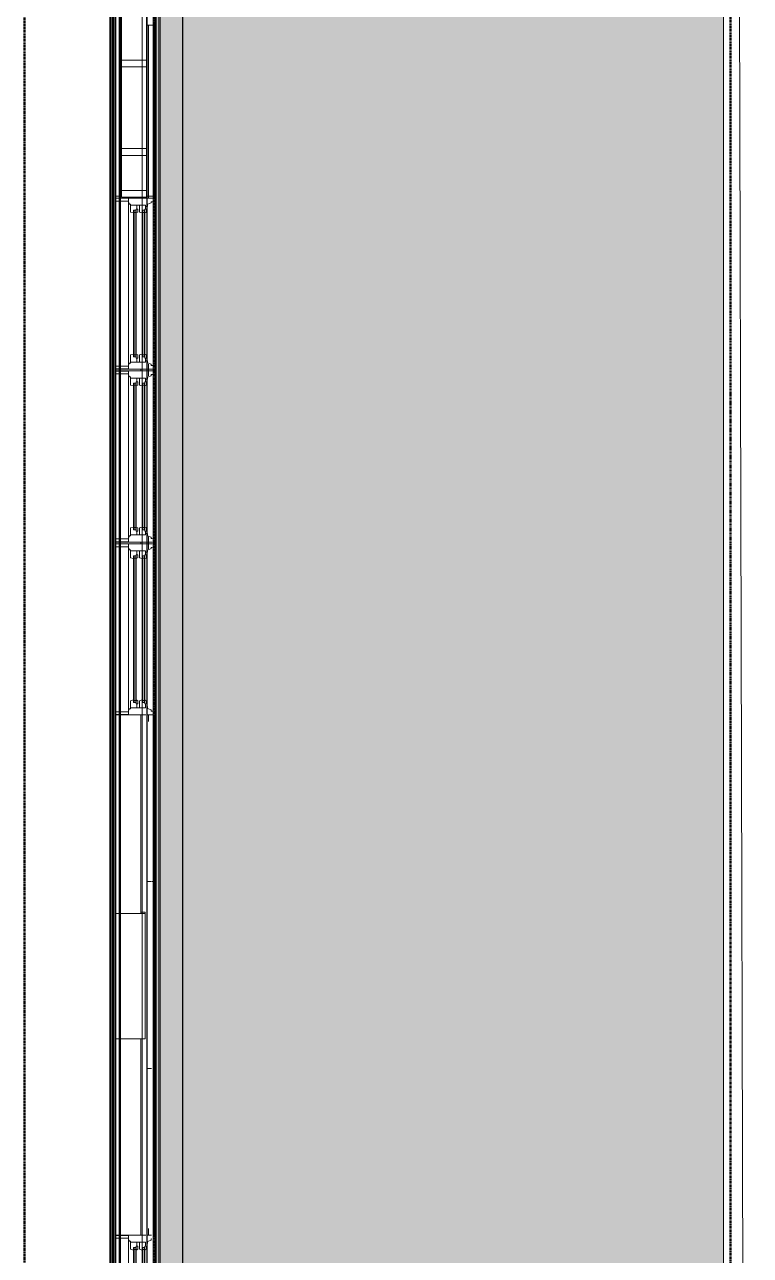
# Model space of a CAD drawing. Header units: inches. Extents: x -4218 to -1830, y 9757 to 12359.
# Drawn here: x -2096.4 to -1935.3, y 10507.1 to 10780.5 of the extents above; entities that cross this region are included whole.
import ezdxf

# ---------------------------------------------------------------- set-up
doc = ezdxf.new("R2010")
doc.units = ezdxf.units.IN
doc.header["$MEASUREMENT"] = 0
doc.linetypes.add('Dash 1_16_', pattern=[0.125, 0.0625, -0.0625])
doc.linetypes.add('Double Dash 3_8_', pattern=[1, 0.375, -0.125, 0.125, -0.125, 0.125, -0.125])
for name, color, linetype, lineweight in [('0-1', 7, 'Continuous', 5), ('A-CLNG-1', 13, 'Continuous', 9), ('A-FLOR-1', 192, 'Continuous', 9), ('A-FLOR-PATT-1', 9, 'Continuous', 9), ('A-GENM', 5, 'Continuous', 9), ('A-GLAZ-1', 151, 'Continuous', 9), ('A-GLAZ-2', 151, 'Continuous', 20), ('A-GLAZ-CWMG', 51, 'Continuous', 9), ('A-ROOF-4', 10, 'Dash 1_16_', 9), ('A-WALL-1', 113, 'Continuous', 9), ('C-PROP-LINE', 91, 'Double Dash 3_8_', 50), ('C-PROP-LINE-1', 91, 'Dash 1_16_', 50), ('C-TOPO', 7, 'Continuous', 9), ('S-FNDN-1', 32, 'Continuous', 9)]:
    doc.layers.add(name, color=color, linetype=linetype, lineweight=lineweight)

# ---------------------------------------------------------------- blocks, each defined once
blk = doc.blocks.new('CTR  - Topography_rvt-1-BACKGROUND - ROOF PLAN')
at = {"layer": 'C-TOPO'}
blk.add_line((-1941.32, 12087.19), (-1935.34, 9891.19), dxfattribs=at)
blk = doc.blocks.new('Basic Wall _ EXT - FIBER CEMENT - LARGE - 1hr - ___-2505167-BACKGROUND - ROOF PLAN')
at = {"layer": 'A-WALL-1'}
for p, q in [((-2067.26, 10851.39), (-2067.26, 9980.19)), ((-2067.26, 9980.19), (-2067.26, 10851.39)), ((-2067.22, 9980.19), (-2067.22, 10851.39)), ((-2067.22, 9980.19), (-2067.22, 10851.39)), ((-2069.3, 10849.64), (-2069.3, 10742.38)), ((-2069.3, 10742), (-2069.3, 10849.64)), ((-2069.27, 10742), (-2069.27, 10849.64)), ((-2069.27, 10742.38), (-2069.27, 10849.64)), ((-2069.3, 10742.38), (-2069.3, 10742)), ((-2069.27, 10742), (-2069.27, 10742.38)), ((-2069.3, 10703.98), (-2069.3, 10703.6)), ((-2069.3, 10703.6), (-2069.3, 10703.98)), ((-2069.27, 10703.6), (-2069.27, 10703.98)), ((-2069.27, 10703.6), (-2069.27, 10703.98)), ((-2069.3, 10665.58), (-2069.3, 10665.2)), ((-2069.3, 10665.2), (-2069.3, 10665.58)), ((-2069.27, 10665.2), (-2069.27, 10665.58)), ((-2069.27, 10665.2), (-2069.27, 10665.58)), ((-2069.3, 10627.18), (-2069.3, 10590.15)), ((-2069.3, 10590.15), (-2069.3, 10627.18)), ((-2069.27, 10590.15), (-2069.27, 10627.18)), ((-2069.27, 10590.15), (-2069.27, 10627.18)), ((-2069.3, 10590.15), (-2069.3, 10548.63)), ((-2069.3, 10548.63), (-2069.3, 10590.15)), ((-2069.27, 10548.63), (-2069.27, 10590.15)), ((-2069.27, 10548.63), (-2069.27, 10590.15)), ((-2069.3, 10548.63), (-2069.3, 10511.6)), ((-2069.3, 10511.6), (-2069.3, 10548.63)), ((-2069.27, 10511.6), (-2069.27, 10548.63)), ((-2069.27, 10511.6), (-2069.27, 10548.63))]:
    blk.add_line(p, q, dxfattribs=at)
blk = doc.blocks.new('Basic Wall _ EXT - FIBER CEMENT - LARGE - 1hr - ___-2162460-BACKGROUND - ROOF PLAN')
at = {"layer": 'A-WALL-1'}
for p, q in [((-2066.68, 9980.19), (-2066.68, 10851.39)), ((-2066.67, 9980.19), (-2066.67, 10851.39)), ((-2066.67, 9980.19), (-2066.67, 10851.39)), ((-2066.66, 9980.19), (-2066.66, 10851.39)), ((-2066.64, 9980.19), (-2066.64, 10851.39)), ((-2066.64, 9980.19), (-2066.64, 10851.39)), ((-2066.34, 10851.39), (-2066.34, 9980.19)), ((-2069.3, 10849.64), (-2069.3, 9989.06)), ((-2069.3, 9981.94), (-2069.3, 10849.64)), ((-2069.27, 9981.94), (-2069.27, 10849.64)), ((-2069.27, 9989.06), (-2069.27, 10849.64))]:
    blk.add_line(p, q, dxfattribs=at)
blk = doc.blocks.new('Basic Wall _ EXT - FIBER CEMENT - SMALL - 1hr - ___-2145934-BACKGROUND - ROOF PLAN')
at = {"layer": 'A-WALL-1'}
for p, q in [((-2061.36, 9973.63), (-2061.36, 10857.95)), ((-2061.36, 9973.63), (-2061.36, 10857.95)), ((-2061.44, 10857.87), (-2061.44, 9973.7)), ((-2061.44, 9973.7), (-2061.44, 10857.87)), ((-2067.92, 9989.06), (-2067.92, 10851.39)), ((-2067.92, 9989.06), (-2067.92, 10851.39)), ((-2067.92, 9989.06), (-2067.92, 10851.39)), ((-2067.46, 9979.73), (-2067.46, 10851.85)), ((-2067.39, 9979.66), (-2067.39, 10851.92)), ((-2070.35, 9982.61), (-2070.35, 10848.97)), ((-2070.35, 9982.62), (-2070.35, 10848.96)), ((-2077.53, 9989.8), (-2077.53, 10841.78)), ((-2077.42, 9989.69), (-2077.42, 10841.89)), ((-2077.3, 9989.56), (-2077.3, 10842.02)), ((-2077.23, 9989.49), (-2077.23, 10842.08)), ((-2076.94, 10842.37), (-2076.94, 9989.21)), ((-2076.86, 9989.13), (-2076.86, 10842.45)), ((-2076.83, 9989.09), (-2076.83, 10842.48)), ((-2076.8, 9989.06), (-2076.8, 10842.52)), ((-2076.8, 9989.07), (-2076.8, 10842.51)), ((-2076.79, 9989.06), (-2076.79, 10842.52)), ((-2076.79, 10842.13), (-2076.79, 9989.07)), ((-2076.73, 9989), (-2076.73, 10842.58)), ((-2076.72, 9988.99), (-2076.72, 10842.59)), ((-2076.67, 9988.94), (-2076.67, 10842.64)), ((-2076.32, 10842.99), (-2076.32, 9988.59)), ((-2076.32, 9988.59), (-2076.32, 10842.99)), ((-2075.45, 10843.86), (-2075.45, 9987.72)), ((-2075.45, 9987.72), (-2075.45, 10843.86)), ((-2075.25, 9987.51), (-2075.25, 10844.06)), ((-2075.25, 9987.51), (-2075.25, 10844.06)), ((-2075.17, 9987.44), (-2075.17, 10844.14)), ((-2075.17, 9987.44), (-2075.17, 10844.14))]:
    blk.add_line(p, q, dxfattribs=at)
blk = doc.blocks.new('Window-Double_Hung-Andersen-400_Series-Tilt_Wash - DOUBLE HUNG - COTTAGE - 3RD FLOOR-2889195-BACKGROUND - ROOF PLAN')
at = {"layer": 'A-GLAZ-1'}
for p, q in [((-19.01, 3.28), (-19.01, 4)), ((-19.01, 3.07), (-19.01, 3.28)), ((-19.01, 3), (-19.01, 3.07)), ((-19.01, 2.62), (-19.01, 3)), ((-18.95, 3.28), (-18.95, 4)), ((-18.95, 3.07), (-18.95, 3.28)), ((-18.95, 3), (-18.95, 3.07)), ((-18.95, 2.39), (-18.95, 3)), ((-18.32, 3.28), (-18.32, 4)), ((-18.32, 3.07), (-18.32, 3.28)), ((-18.32, 3), (-18.32, 3.07)), ((-18.32, 2.39), (-18.32, 3)), ((18.32, 3.28), (18.32, 4)), ((18.32, 3.08), (18.32, 3.28)), ((18.32, 3), (18.32, 3.07)), ((18.32, 2.77), (18.32, 3)), ((18.32, 1.25), (18.32, 2.76)), ((18.95, 4), (18.95, 3.28)), ((18.95, 3.28), (18.95, 3.08)), ((18.95, 3.07), (18.95, 3)), ((18.95, 3), (18.95, 2.78)), ((18.95, 2.76), (18.95, 1.25)), ((19.01, 4), (19.01, 3.28)), ((19.01, 3.28), (19.01, 3.08)), ((19.01, 3.07), (19.01, 3)), ((19.01, 3), (19.01, 2.78)), ((19.01, 2.76), (19.01, 2.62)), ((-18.95, 2.62), (-19.01, 2.62)), ((-18.95, 1.25), (-18.95, 2.37)), ((18.95, 1.25), (-18.95, 1.25)), ((-18.32, 1.25), (-18.32, 2.37)), ((-15.7, 0.12), (15.7, 0.12)), ((19.01, 2.62), (18.95, 2.62)), ((-16.29, 0), (-15.7, 0)), ((-16.29, -0.38), (-15.7, -0.38)), ((-16.29, -1.94), (-15.7, -1.94)), ((-16.29, -2.31), (-15.7, -2.31)), ((-15.82, -0.38), (-15.82, 0)), ((-15.82, -2.31), (-15.82, -1.94)), ((-15.7, 0), (15.7, 0)), ((-15.7, -0.38), (15.7, -0.38)), ((-15.7, -0.5), (15.7, -0.5)), ((-15.7, -1.81), (15.7, -1.81)), ((-15.7, -1.94), (15.7, -1.94)), ((-15.7, -2.31), (15.7, -2.31)), ((-15.7, -2.44), (15.7, -2.44)), ((16.29, 0), (15.7, 0)), ((16.29, -0.38), (15.7, -0.38)), ((16.29, -1.94), (15.7, -1.94)), ((16.29, -2.31), (15.7, -2.31)), ((15.82, -0.38), (15.82, 0)), ((15.82, -2.31), (15.82, -1.94))]:
    blk.add_line(p, q, dxfattribs=at)
at = {"layer": 'A-GLAZ-2'}
for p, q in [((-19.01, 1.25), (19.01, 1.25)), ((-19.01, -1.81), (-19.01, 1.25)), ((-17.67, 0.97), (-18, 1.25)), ((-17.67, 0.97), (-17.67, 0.75)), ((-17.67, 0.75), (-15.86, 0.75)), ((-17.42, -1.83), (-17.42, 0.75)), ((-16.29, -0.5), (-16.29, 0.12)), ((-15.7, 0.12), (-16.29, 0.12)), ((-15.86, 0.75), (-15.7, 0.12)), ((15.86, 0.75), (15.7, 0.12)), ((15.7, 0.12), (16.29, 0.12)), ((17.67, 0.75), (15.86, 0.75)), ((16.29, -0.5), (16.29, 0.12)), ((17.42, -1.83), (17.42, 0.75)), ((17.67, 0.97), (18, 1.25)), ((17.67, 0.97), (17.67, 0.75)), ((19.01, 1.25), (19.01, -1.83)), ((-19.01, -2.65), (-19.01, -1.83)), ((-17.42, -0.62), (-16.57, -0.62)), ((-17.42, -1.19), (-15.86, -1.19)), ((-17.42, -2.56), (-17.42, -1.83)), ((-17.42, -2.56), (-16.57, -2.56)), ((-17.14, -2.65), (-17.14, -2.56)), ((-16.57, -0.5), (-16.57, -0.84)), ((-15.7, -0.5), (-16.57, -0.5)), ((-15.86, -0.84), (-16.57, -0.84)), ((-16.57, -2.44), (-16.57, -2.65)), ((-15.7, -2.44), (-16.57, -2.44)), ((-15.7, -1.81), (-16.29, -1.81)), ((-16.29, -2.44), (-16.29, -1.83)), ((-15.86, -0.84), (-15.7, -0.5)), ((-15.86, -1.19), (-15.7, -1.81)), ((-15.8, -2.65), (-15.7, -2.44)), ((15.84, -0.81), (15.7, -0.5)), ((15.7, -0.5), (16.57, -0.5)), ((15.86, -1.19), (15.7, -1.81)), ((15.7, -1.81), (16.29, -1.81)), ((15.82, -2.7), (15.7, -2.44)), ((15.7, -2.44), (16.57, -2.44)), ((15.86, -0.84), (16.57, -0.84)), ((17.42, -1.19), (15.86, -1.19)), ((16.29, -2.44), (16.29, -1.83)), ((16.57, -0.5), (16.57, -0.84)), ((17.42, -0.62), (16.57, -0.62)), ((16.57, -2.44), (16.57, -2.7)), ((17.42, -2.56), (16.57, -2.56)), ((17.14, -2.7), (17.14, -2.56)), ((17.42, -2.56), (17.42, -1.83)), ((19.01, -1.83), (19.01, -2.7)), ((-19.01, -3.25), (-20.51, -3.25)), ((-19.01, -3.92), (-19.01, -2.91)), ((-19.01, -4.02), (-19.01, -3.97)), ((-19.01, -4.08), (-19.01, -4.03)), ((-19.01, -4.14), (-19.01, -4.1)), ((-19.01, -4.62), (-19.01, -4.44)), ((19.01, -4.62), (-19.01, -4.62)), ((-18.2, -3.81), (-17.92, -3.81)), ((-18.2, -3.92), (-18.2, -3.81)), ((-18.2, -4.02), (-18.2, -3.97)), ((-18.2, -4.08), (-18.2, -4.03)), ((-18.2, -4.14), (-18.2, -4.1)), ((-18.2, -4.62), (-18.2, -4.44)), ((-17.92, -3.81), (-17.61, -3)), ((-17.61, -3), (-17.14, -3)), ((-17.14, -3), (-17.14, -2.91)), ((-15.86, -2.78), (-16.57, -2.78)), ((15.86, -2.78), (16.57, -2.78)), ((17.14, -3), (17.14, -2.91)), ((17.61, -3), (17.14, -3)), ((17.92, -3.81), (17.61, -3)), ((18.2, -3.81), (17.92, -3.81)), ((18.2, -3.92), (18.2, -3.81)), ((18.2, -4.02), (18.2, -3.97)), ((18.2, -4.14), (18.2, -4.1)), ((18.2, -4.2), (18.2, -4.16)), ((18.2, -4.45), (18.2, -4.37)), ((18.2, -4.62), (18.2, -4.47)), ((19.01, -2.91), (19.01, -3.92)), ((19.01, -3.25), (20.51, -3.25)), ((19.01, -3.97), (19.01, -4.02)), ((19.01, -4.1), (19.01, -4.14)), ((19.01, -4.16), (19.01, -4.2)), ((19.01, -4.37), (19.01, -4.45)), ((19.01, -4.47), (19.01, -4.62))]:
    blk.add_line(p, q, dxfattribs=at)
blk = doc.blocks.new('Rectangular Mullion - Stud - Vertical-V115-BACKGROUND - ROOF PLAN')
at = {"layer": 'A-GLAZ-CWMG'}
for p, q in [((0, 2.75), (-1.5, 2.75)), ((-1.5, 2.7), (-1.5, 1.83)), ((-1.5, 1.83), (-1.5, -2.75)), ((0, 1.83), (0, 2.7)), ((0, -2.75), (0, 1.83)), ((-1.5, -2.75), (0, -2.75))]:
    blk.add_line(p, q, dxfattribs=at)
blk = doc.blocks.new('Rectangular Mullion - Stud - Base_Head-1740475-BACKGROUND - ROOF PLAN')
at = {"layer": 'A-GLAZ-CWMG'}
for p, q in [((-2075.11, 12054.04), (-2075.11, 12072.22)), ((-2069.61, 12072.22), (-2069.61, 12054.04))]:
    blk.add_line(p, q, dxfattribs=at)
blk = doc.blocks.new('Rectangular Mullion - Stud - Vertical-V116-BACKGROUND - ROOF PLAN')
at = {"layer": 'A-GLAZ-CWMG'}
for p, q in [((0, 2.75), (1.5, 2.75)), ((0, 1.83), (0, 2.7)), ((0, -2.75), (0, 1.83)), ((1.5, 2.7), (1.5, 1.83)), ((1.5, 1.83), (1.5, -2.75)), ((1.5, -2.75), (0, -2.75))]:
    blk.add_line(p, q, dxfattribs=at)
blk = doc.blocks.new('Rectangular Mullion - Stud - Vertical-V117-BACKGROUND - ROOF PLAN')
at = {"layer": 'A-GLAZ-CWMG'}
for p, q in [((0, 2.75), (1.5, 2.75)), ((0, 1.83), (0, 2.71)), ((0, -2.75), (0, 1.83)), ((1.5, 2.71), (1.5, 1.83)), ((1.5, 1.83), (1.5, -2.75)), ((1.5, -2.75), (0, -2.75))]:
    blk.add_line(p, q, dxfattribs=at)
blk = doc.blocks.new('Rectangular Mullion - Stud - Base_Head-1997771-BACKGROUND - ROOF PLAN')
at = {"layer": 'A-GLAZ-CWMG'}
for p, q in [((-2074.92, 10743.69), (-2074.92, 10751.47)), ((-2069.42, 10751.47), (-2069.42, 10743.69))]:
    blk.add_line(p, q, dxfattribs=at)
blk = doc.blocks.new('Window-Double_Hung-Andersen-400_Series-Tilt_Wash - DOUBLE HUNG - COTTAGE - 3RD FLOOR-V132-BACKGROUND - ROOF PLAN')
at = {"layer": 'A-GLAZ-1'}
for p, q in [((-19.01, 3.28), (-19.01, 4)), ((-19.01, 3.18), (-19.01, 3.28)), ((-19.01, 3.07), (-19.01, 3.17)), ((-19.01, 3), (-19.01, 3.07)), ((-19.01, 2.62), (-19.01, 3)), ((-18.95, 3.28), (-18.95, 4)), ((-18.95, 3.18), (-18.95, 3.28)), ((-18.95, 3.07), (-18.95, 3.17)), ((-18.95, 3), (-18.95, 3.07)), ((-18.95, 1.25), (-18.95, 3)), ((-18.32, 3.28), (-18.32, 4)), ((-18.32, 3.19), (-18.32, 3.28)), ((-18.32, 3.07), (-18.32, 3.18)), ((-18.32, 3), (-18.32, 3.07)), ((-18.32, 1.25), (-18.32, 3)), ((18.32, 3.57), (18.32, 4)), ((18.32, 3.28), (18.32, 3.53)), ((18.32, 3.07), (18.32, 3.28)), ((18.32, 3), (18.32, 3.07)), ((18.32, 1.25), (18.32, 3)), ((18.95, 4), (18.95, 3.58)), ((18.95, 3.53), (18.95, 3.28)), ((18.95, 3.28), (18.95, 3.07)), ((18.95, 3.07), (18.95, 3)), ((18.95, 3), (18.95, 1.25)), ((19.01, 4), (19.01, 3.58)), ((19.01, 3.54), (19.01, 3.28)), ((19.01, 3.28), (19.01, 3.07)), ((19.01, 3.07), (19.01, 3)), ((19.01, 3), (19.01, 2.62)), ((-18.95, 2.62), (-19.01, 2.62)), ((18.95, 1.25), (-18.95, 1.25)), ((-15.7, 0.12), (15.7, 0.12)), ((19.01, 2.62), (18.95, 2.62)), ((-16.29, 0), (-15.7, 0)), ((-16.29, -0.38), (-15.7, -0.38)), ((-16.29, -1.94), (-15.7, -1.94)), ((-16.29, -2.31), (-15.7, -2.31)), ((-15.82, -0.38), (-15.82, 0)), ((-15.82, -2.31), (-15.82, -1.94)), ((-15.7, 0), (15.7, 0)), ((-15.7, -0.38), (15.7, -0.38)), ((-15.7, -0.5), (15.7, -0.5)), ((-15.7, -1.81), (15.7, -1.81)), ((-15.7, -1.94), (15.7, -1.94)), ((-15.7, -2.31), (15.7, -2.31)), ((-15.7, -2.44), (15.7, -2.44)), ((16.29, 0), (15.7, 0)), ((16.29, -0.38), (15.7, -0.38)), ((16.29, -1.94), (15.7, -1.94)), ((16.29, -2.31), (15.7, -2.31)), ((15.82, -0.38), (15.82, 0)), ((15.82, -2.31), (15.82, -1.94))]:
    blk.add_line(p, q, dxfattribs=at)
at = {"layer": 'A-GLAZ-2'}
for p, q in [((-19.01, 1.25), (19.01, 1.25)), ((-19.01, -1.83), (-19.01, 1.25)), ((-17.71, 1.01), (-18, 1.25)), ((-17.67, 0.97), (-17.67, 0.75)), ((-17.67, 0.75), (-15.86, 0.75)), ((-17.42, -1.83), (-17.42, 0.75)), ((-16.29, -0.5), (-16.29, 0.12)), ((-15.7, 0.12), (-16.29, 0.12)), ((-15.86, 0.75), (-15.7, 0.12)), ((15.86, 0.75), (15.7, 0.12)), ((15.7, 0.12), (16.29, 0.12)), ((17.67, 0.75), (15.86, 0.75)), ((16.29, -0.5), (16.29, 0.12)), ((17.42, -1.83), (17.42, 0.75)), ((17.67, 0.97), (18, 1.25)), ((17.67, 0.97), (17.67, 0.75)), ((19.01, 1.25), (19.01, -1.83)), ((-19.01, -2.7), (-19.01, -1.83)), ((-19.01, -2.76), (-19.01, -2.71)), ((-17.42, -0.62), (-16.57, -0.62)), ((-17.42, -1.19), (-15.86, -1.19)), ((-17.42, -2.56), (-17.42, -1.83)), ((-17.42, -2.56), (-16.57, -2.56)), ((-17.14, -2.7), (-17.14, -2.56)), ((-17.14, -2.76), (-17.14, -2.71)), ((-16.57, -0.5), (-16.57, -0.84)), ((-15.7, -0.5), (-16.57, -0.5)), ((-15.86, -0.84), (-16.57, -0.84)), ((-16.57, -2.44), (-16.57, -2.7)), ((-15.7, -2.44), (-16.57, -2.44)), ((-16.57, -2.71), (-16.57, -2.76)), ((-15.7, -1.81), (-16.29, -1.81)), ((-16.29, -2.44), (-16.29, -1.83)), ((-15.86, -0.84), (-15.7, -0.5)), ((-15.86, -1.19), (-15.7, -1.81)), ((-15.84, -2.76), (-15.82, -2.71)), ((-15.82, -2.7), (-15.7, -2.44)), ((15.86, -0.84), (15.7, -0.5)), ((15.7, -0.5), (16.57, -0.5)), ((15.86, -1.19), (15.7, -1.81)), ((15.7, -1.81), (16.29, -1.81)), ((15.82, -2.7), (15.7, -2.44)), ((15.7, -2.44), (16.57, -2.44)), ((15.85, -2.76), (15.82, -2.71)), ((15.86, -0.84), (16.57, -0.84)), ((17.42, -1.19), (15.86, -1.19)), ((16.29, -2.44), (16.29, -1.83)), ((16.57, -0.5), (16.57, -0.84)), ((17.42, -0.62), (16.57, -0.62)), ((16.57, -2.44), (16.57, -2.7)), ((17.42, -2.56), (16.57, -2.56)), ((16.57, -2.71), (16.57, -2.76)), ((17.14, -2.7), (17.14, -2.56)), ((17.14, -2.76), (17.14, -2.71)), ((17.42, -2.56), (17.42, -1.83)), ((19.01, -1.83), (19.01, -2.7)), ((19.01, -2.71), (19.01, -2.76)), ((-19.01, -3.25), (-20.51, -3.25)), ((-19.01, -3.88), (-19.01, -2.91)), ((-19.01, -4.02), (-19.01, -3.97)), ((-19.01, -4.08), (-19.01, -4.03)), ((-19.01, -4.15), (-19.01, -4.1)), ((-19.01, -4.21), (-19.01, -4.16)), ((-19.01, -4.48), (-19.01, -4.37)), ((-19.01, -4.62), (-19.01, -4.5)), ((19.01, -4.62), (-19.01, -4.62)), ((-18.2, -3.81), (-17.92, -3.81)), ((-18.2, -3.88), (-18.2, -3.81)), ((-18.2, -4.02), (-18.2, -3.97)), ((-18.2, -4.08), (-18.2, -4.03)), ((-18.2, -4.15), (-18.2, -4.1)), ((-18.2, -4.21), (-18.2, -4.16)), ((-18.2, -4.48), (-18.2, -4.37)), ((-18.2, -4.62), (-18.2, -4.5)), ((-17.92, -3.81), (-17.61, -3)), ((-17.61, -3), (-17.14, -3)), ((-17.14, -3), (-17.14, -2.91)), ((-15.86, -2.78), (-16.57, -2.78)), ((15.86, -2.78), (16.57, -2.78)), ((17.14, -3), (17.14, -2.91)), ((17.61, -3), (17.14, -3)), ((17.92, -3.81), (17.62, -3.04)), ((18.2, -3.81), (17.92, -3.81)), ((18.2, -3.97), (18.2, -3.81)), ((18.2, -4.02), (18.2, -3.97)), ((18.2, -4.09), (18.2, -4.03)), ((18.2, -4.15), (18.2, -4.1)), ((18.2, -4.21), (18.2, -4.16)), ((18.2, -4.52), (18.2, -4.37)), ((18.2, -4.62), (18.2, -4.53)), ((19.01, -2.91), (19.01, -3.97)), ((19.01, -3.25), (20.51, -3.25)), ((19.01, -3.97), (19.01, -4.02)), ((19.01, -4.03), (19.01, -4.09)), ((19.01, -4.1), (19.01, -4.15)), ((19.01, -4.16), (19.01, -4.21)), ((19.01, -4.37), (19.01, -4.52)), ((19.01, -4.53), (19.01, -4.62))]:
    blk.add_line(p, q, dxfattribs=at)
blk = doc.blocks.new('Window-Double_Hung-Andersen-400_Series-Tilt_Wash - DOUBLE HUNG - COTTAGE - 3RD FLOOR-V142-BACKGROUND - ROOF PLAN')
at = {"layer": 'A-GLAZ-1'}
for p, q in [((-16.29, 2.31), (-15.7, 2.31)), ((-16.29, 1.94), (-15.7, 1.94)), ((-16.29, 0.37), (-15.7, 0.37)), ((-15.82, 2.31), (-15.82, 1.94)), ((-15.82, 0.37), (-15.82, 0)), ((-15.7, 2.44), (15.7, 2.44)), ((-15.7, 2.31), (15.7, 2.31)), ((-15.7, 1.94), (15.7, 1.94)), ((-15.7, 1.81), (15.7, 1.81)), ((-15.7, 0.5), (15.7, 0.5)), ((-15.7, 0.37), (15.7, 0.37)), ((16.29, 2.31), (15.7, 2.31)), ((16.29, 1.94), (15.7, 1.94)), ((16.29, 0.37), (15.7, 0.37)), ((15.82, 2.31), (15.82, 1.94)), ((15.82, 0.37), (15.82, 0)), ((-19.01, -3), (-19.01, -2.63)), ((-19.01, -2.63), (-18.95, -2.63)), ((18.95, -1.25), (-18.95, -1.25)), ((-18.95, -1.25), (-18.95, -3)), ((-18.32, -1.25), (-18.32, -3)), ((-16.29, 0), (-15.7, 0)), ((-15.7, 0), (15.7, 0)), ((-15.7, -0.13), (15.7, -0.13)), ((16.29, 0), (15.7, 0)), ((18.32, -1.25), (18.32, -3)), ((18.95, -3), (18.95, -1.25)), ((18.95, -2.63), (19.01, -2.63)), ((19.01, -2.63), (19.01, -3)), ((-19.01, -3.07), (-19.01, -3)), ((-19.01, -3.28), (-19.01, -3.07)), ((-19.01, -4), (-19.01, -3.28)), ((-18.95, -3), (-18.95, -3.07)), ((-18.95, -3.07), (-18.95, -3.28)), ((-18.95, -3.28), (-18.95, -4)), ((-18.32, -3), (-18.32, -3.07)), ((-18.32, -3.07), (-18.32, -3.28)), ((-18.32, -3.28), (-18.32, -4)), ((18.32, -3), (18.32, -3.07)), ((18.32, -3.07), (18.32, -3.28)), ((18.32, -3.28), (18.32, -4)), ((18.95, -3.07), (18.95, -3)), ((18.95, -3.28), (18.95, -3.07)), ((18.95, -4), (18.95, -3.28)), ((19.01, -3), (19.01, -3.07)), ((19.01, -3.07), (19.01, -3.28)), ((19.01, -3.28), (19.01, -4))]:
    blk.add_line(p, q, dxfattribs=at)
at = {"layer": 'A-GLAZ-2'}
for p, q in [((-19.01, 3.25), (-20.51, 3.25)), ((19.01, 4.62), (-19.01, 4.62)), ((-19.01, 4.62), (-19.01, 4.39)), ((-19.01, 3.92), (-19.01, 2.94)), ((-18.2, 4.62), (-18.2, 4.39)), ((-18.2, 3.92), (-18.2, 3.81)), ((-18.2, 3.81), (-17.92, 3.81)), ((-17.92, 3.81), (-17.61, 3)), ((-17.61, 3), (-17.14, 3)), ((-17.14, 3), (-17.14, 2.94)), ((-15.86, 2.78), (-16.57, 2.78)), ((15.86, 2.78), (16.57, 2.78)), ((17.61, 3), (17.14, 3)), ((17.14, 2.98), (17.14, 2.91)), ((17.92, 3.81), (17.61, 3)), ((18.2, 3.81), (17.92, 3.81)), ((18.2, 4.62), (18.2, 4.41)), ((18.2, 3.92), (18.2, 3.81)), ((19.01, 4.41), (19.01, 4.62)), ((19.01, 2.91), (19.01, 3.92)), ((19.01, 3.25), (20.51, 3.25)), ((-19.01, 2.65), (-19.01, 1.83)), ((-19.01, 1.83), (-19.01, -1.15)), ((-17.42, 2.56), (-16.57, 2.56)), ((-17.42, 2.56), (-17.42, 1.83)), ((-17.42, 1.83), (-17.42, -0.75)), ((-17.42, 1.19), (-15.86, 1.19)), ((-17.42, 0.62), (-16.57, 0.62)), ((-17.14, 2.65), (-17.14, 2.56)), ((-16.57, 2.44), (-16.57, 2.65)), ((-15.7, 2.44), (-16.57, 2.44)), ((-15.86, 0.84), (-16.57, 0.84)), ((-16.57, 0.5), (-16.57, 0.84)), ((-15.7, 0.5), (-16.57, 0.5)), ((-16.29, 2.44), (-16.29, 1.83)), ((-15.7, 1.81), (-16.29, 1.81)), ((-16.29, 0.5), (-16.29, -0.13)), ((-15.86, 1.19), (-15.7, 1.81)), ((-15.86, 0.84), (-15.7, 0.5)), ((-15.8, 2.65), (-15.7, 2.44)), ((15.8, 2.65), (15.7, 2.44)), ((15.7, 2.44), (16.57, 2.44)), ((15.7, 1.81), (16.29, 1.81)), ((15.86, 1.19), (15.7, 1.81)), ((15.86, 0.84), (15.7, 0.5)), ((15.7, 0.5), (16.57, 0.5)), ((17.42, 1.19), (15.86, 1.19)), ((15.86, 0.84), (16.57, 0.84)), ((16.29, 2.44), (16.29, 1.83)), ((16.29, 0.5), (16.29, -0.13)), ((16.57, 2.44), (16.57, 2.65)), ((17.42, 2.56), (16.57, 2.56)), ((16.57, 0.5), (16.57, 0.84)), ((17.42, 0.62), (16.57, 0.62)), ((17.14, 2.65), (17.14, 2.56)), ((17.42, 2.56), (17.42, 1.83)), ((17.42, 1.83), (17.42, -0.75)), ((19.01, 1.87), (19.01, 2.65)), ((19.01, -0.75), (19.01, 1.83)), ((-19.01, -1.18), (-19.01, -1.25)), ((-19.01, -1.25), (19.01, -1.25)), ((-17.91, -1.17), (-18, -1.25)), ((-17.67, -0.97), (-17.87, -1.14)), ((-17.67, -0.97), (-17.67, -0.75)), ((-17.67, -0.75), (-15.86, -0.75)), ((-15.7, -0.13), (-16.29, -0.13)), ((-15.86, -0.75), (-15.7, -0.13)), ((15.7, -0.13), (16.29, -0.13)), ((15.86, -0.75), (15.7, -0.13)), ((17.67, -0.75), (15.86, -0.75)), ((17.67, -0.97), (17.67, -0.8)), ((17.67, -0.97), (18, -1.25)), ((19.01, -1.25), (19.01, -0.79))]:
    blk.add_line(p, q, dxfattribs=at)
blk = doc.blocks.new('Basic Wall _ EXT - C8AØF - _10_ CONCRETE _ 2_ EPS INSUL_ - ___-2578966-BACKGROUND - ROOF PLAN')
at = {"layer": 'S-FNDN-1'}
for p, q in [((-1941.32, 10869.19), (-1938.01, 10869.19)), ((-1938.01, 10869.19), (-1941.32, 10869.19)), ((-1941.32, 10461.19), (-1936.89, 10461.19)), ((-1936.89, 10461.19), (-1941.32, 10461.19))]:
    blk.add_line(p, q, dxfattribs=at)
blk = doc.blocks.new('V-Series_EWC4_SPVU_RFA_2015 - 2ND AND 3RD FLOOR-V157-BACKGROUND - ROOF PLAN')
at = {"layer": 'A-GENM'}
for p, q in [((-2076.17, 10583.06), (-2075.45, 10583.06)), ((-2075.45, 10583.06), (-2075.25, 10583.06)), ((-2075.25, 10583.06), (-2075.17, 10583.06)), ((-2075.17, 10583.06), (-2074.1, 10583.06)), ((-2074.08, 10583.06), (-2070.35, 10583.06)), ((-2070.35, 10583.06), (-2069.67, 10583.06)), ((-2069.67, 10583.06), (-2069.67, 10555.19)), ((-2076.17, 10555.19), (-2075.45, 10555.19)), ((-2075.45, 10555.19), (-2075.25, 10555.19)), ((-2075.25, 10555.19), (-2075.17, 10555.19)), ((-2075.17, 10555.19), (-2073.81, 10555.19)), ((-2073.78, 10555.19), (-2070.35, 10555.19)), ((-2070.35, 10555.19), (-2069.67, 10555.19))]:
    blk.add_line(p, q, dxfattribs=at)
blk = doc.blocks.new('Window-Double_Hung-Andersen-400_Series-Tilt_Wash - DOUBLE HUNG - COTTAGE - 3RD FLOOR-V159-BACKGROUND - ROOF PLAN')
at = {"layer": 'A-GLAZ-1'}
for p, q in [((-16.29, 2.31), (-15.7, 2.31)), ((-16.29, 1.94), (-15.7, 1.94)), ((-16.29, 0.37), (-15.7, 0.37)), ((-15.82, 2.31), (-15.82, 1.94)), ((-15.82, 0.37), (-15.82, 0)), ((-15.7, 2.44), (15.7, 2.44)), ((-15.7, 2.31), (15.7, 2.31)), ((-15.7, 1.94), (15.7, 1.94)), ((-15.7, 1.81), (15.7, 1.81)), ((-15.7, 0.5), (15.7, 0.5)), ((-15.7, 0.37), (15.7, 0.37)), ((16.29, 2.31), (15.7, 2.31)), ((16.29, 1.94), (15.7, 1.94)), ((16.29, 0.37), (15.7, 0.37)), ((15.82, 2.31), (15.82, 1.94)), ((15.82, 0.37), (15.82, 0)), ((-19.01, -3), (-19.01, -2.63)), ((-19.01, -2.63), (-18.95, -2.63)), ((18.95, -1.25), (-18.95, -1.25)), ((-18.95, -1.25), (-18.95, -3)), ((-18.32, -1.25), (-18.32, -3)), ((-16.29, 0), (-15.7, 0)), ((-15.7, 0), (15.7, 0)), ((-15.7, -0.13), (15.7, -0.13)), ((16.29, 0), (15.7, 0)), ((18.32, -1.25), (18.32, -2.78)), ((18.95, -2.77), (18.95, -1.25)), ((18.95, -2.63), (19.01, -2.63)), ((19.01, -2.63), (19.01, -2.77)), ((-19.01, -3.07), (-19.01, -3)), ((-19.01, -3.17), (-19.01, -3.07)), ((-19.01, -3.28), (-19.01, -3.18)), ((-19.01, -4), (-19.01, -3.28)), ((-18.95, -3), (-18.95, -3.07)), ((-18.95, -3.07), (-18.95, -3.17)), ((-18.95, -3.18), (-18.95, -3.28)), ((-18.95, -3.28), (-18.95, -4)), ((-18.32, -3), (-18.32, -3.07)), ((-18.32, -3.11), (-18.32, -3.16)), ((-18.32, -3.17), (-18.32, -3.28)), ((-18.32, -3.28), (-18.32, -4)), ((18.32, -2.79), (18.32, -3)), ((18.32, -3), (18.32, -3.07)), ((18.32, -3.09), (18.32, -3.28)), ((18.32, -3.29), (18.32, -4)), ((18.95, -3), (18.95, -2.78)), ((18.95, -3.07), (18.95, -3)), ((18.95, -3.28), (18.95, -3.08)), ((18.95, -4), (18.95, -3.29)), ((19.01, -2.78), (19.01, -3)), ((19.01, -3), (19.01, -3.07)), ((19.01, -3.08), (19.01, -3.28)), ((19.01, -3.29), (19.01, -4))]:
    blk.add_line(p, q, dxfattribs=at)
at = {"layer": 'A-GLAZ-2'}
for p, q in [((-19.01, 3.25), (-20.51, 3.25)), ((19.01, 4.62), (-19.01, 4.62)), ((-19.01, 4.62), (-19.01, 4.5)), ((-19.01, 4.48), (-19.01, 4.37)), ((-19.01, 4.2), (-19.01, 4.16)), ((-19.01, 4.15), (-19.01, 4.1)), ((-19.01, 4.08), (-19.01, 4.03)), ((-19.01, 4.02), (-19.01, 3.97)), ((-19.01, 3.88), (-19.01, 2.91)), ((-19.01, 2.76), (-19.01, 2.71)), ((-18.2, 4.62), (-18.2, 4.5)), ((-18.2, 4.48), (-18.2, 4.37)), ((-18.2, 4.2), (-18.2, 4.16)), ((-18.2, 4.15), (-18.2, 4.1)), ((-18.2, 4.08), (-18.2, 4.03)), ((-18.2, 4.02), (-18.2, 3.97)), ((-18.2, 3.89), (-18.2, 3.81)), ((-18.2, 3.81), (-17.92, 3.81)), ((-17.92, 3.81), (-17.61, 3)), ((-17.61, 3), (-17.14, 3)), ((-17.14, 3), (-17.14, 2.91)), ((-17.14, 2.76), (-17.14, 2.71)), ((-15.86, 2.78), (-16.57, 2.78)), ((-16.57, 2.71), (-16.57, 2.76)), ((-15.84, 2.76), (-15.82, 2.71)), ((15.86, 2.78), (16.57, 2.78)), ((17.14, 3), (17.14, 2.91)), ((17.61, 3), (17.14, 3)), ((17.92, 3.81), (17.61, 3)), ((18.2, 3.81), (17.92, 3.81)), ((18.2, 4.62), (18.2, 4.47)), ((18.2, 4.45), (18.2, 4.37)), ((18.2, 4.2), (18.2, 4.16)), ((18.2, 4.14), (18.2, 4.1)), ((18.2, 4.02), (18.2, 3.97)), ((18.2, 3.92), (18.2, 3.81)), ((19.01, 4.47), (19.01, 4.62)), ((19.01, 4.37), (19.01, 4.45)), ((19.01, 4.16), (19.01, 4.2)), ((19.01, 4.1), (19.01, 4.14)), ((19.01, 3.97), (19.01, 4.02)), ((19.01, 2.91), (19.01, 3.92)), ((19.01, 3.25), (20.51, 3.25)), ((-19.01, 2.7), (-19.01, 1.83)), ((-19.01, 1.83), (-19.01, -1.25)), ((-17.42, 2.56), (-16.57, 2.56)), ((-17.42, 2.56), (-17.42, 1.83)), ((-17.42, 1.83), (-17.42, -0.75)), ((-17.42, 1.19), (-15.86, 1.19)), ((-17.42, 0.62), (-16.57, 0.62)), ((-17.14, 2.7), (-17.14, 2.56)), ((-16.57, 2.44), (-16.57, 2.7)), ((-15.7, 2.44), (-16.57, 2.44)), ((-15.86, 0.84), (-16.57, 0.84)), ((-16.57, 0.5), (-16.57, 0.84)), ((-15.7, 0.5), (-16.57, 0.5)), ((-16.29, 2.44), (-16.29, 1.83)), ((-15.7, 1.81), (-16.29, 1.81)), ((-16.29, 0.5), (-16.29, -0.13)), ((-15.86, 1.19), (-15.7, 1.81)), ((-15.86, 0.84), (-15.7, 0.5)), ((-15.82, 2.7), (-15.7, 2.44)), ((15.82, 2.7), (15.7, 2.44)), ((15.7, 2.44), (16.57, 2.44)), ((15.7, 1.81), (16.29, 1.81)), ((15.86, 1.19), (15.7, 1.81)), ((15.86, 0.84), (15.7, 0.5)), ((15.7, 0.5), (16.57, 0.5)), ((17.42, 1.19), (15.86, 1.19)), ((15.86, 0.84), (16.57, 0.84)), ((16.29, 2.44), (16.29, 1.83)), ((16.29, 0.5), (16.29, -0.09)), ((16.57, 2.44), (16.57, 2.7)), ((17.42, 2.56), (16.57, 2.56)), ((16.57, 0.5), (16.57, 0.84)), ((17.42, 0.62), (16.57, 0.62)), ((17.14, 2.7), (17.14, 2.56)), ((17.42, 2.56), (17.42, 1.83)), ((17.42, 1.83), (17.42, -0.75)), ((19.01, 1.83), (19.01, 2.7)), ((19.01, -1.25), (19.01, 1.83)), ((-19.01, -1.25), (19.01, -1.25)), ((-17.67, -0.97), (-18, -1.25)), ((-17.67, -0.93), (-17.67, -0.75)), ((-17.67, -0.75), (-15.86, -0.75)), ((-15.7, -0.13), (-16.29, -0.13)), ((-15.86, -0.75), (-15.7, -0.13)), ((15.7, -0.13), (16.29, -0.13)), ((15.86, -0.75), (15.7, -0.13)), ((17.67, -0.75), (15.86, -0.75)), ((17.67, -0.97), (17.67, -0.75)), ((17.67, -0.97), (18, -1.25))]:
    blk.add_line(p, q, dxfattribs=at)
blk = doc.blocks.new('Family - ___-2657144-BACKGROUND - ROOF PLAN')
at = {"layer": 'C-PROP-LINE'}
blk.add_line((-1939.77, 12268.69), (-1939.77, 9828.62), dxfattribs=at)
blk = doc.blocks.new('Family - ___-2835860-BACKGROUND - ROOF PLAN')
at = {"layer": 'C-PROP-LINE-1'}
blk.add_line((-2067.55, 9980.19), (-2067.55, 10851.39), dxfattribs=at)
blk = doc.blocks.new('Family - ___-2835903-BACKGROUND - ROOF PLAN')
at = {"layer": 'C-PROP-LINE-1'}
blk.add_line((-2096.45, 10009.09), (-2096.45, 10822.49), dxfattribs=at)
blk = doc.blocks.new('Family - ___-2835932-BACKGROUND - ROOF PLAN')
at = {"layer": 'C-PROP-LINE-1'}
blk.add_line((-2067.55, 9980.19), (-2067.55, 10851.39), dxfattribs=at)

msp = doc.modelspace()

# ---------------------------------------------------------------- hatches: boundary and pattern name
at = {"layer": 'A-FLOR-PATT-1'}
h = msp.add_hatch(dxfattribs=at)
h.set_pattern_fill('FP_4', color=256, style=0, pattern_type=2)
h.set_pattern_definition([(0, (0, 0), (15.36, 3.84), [1.267, -10.253, 1.267, -10.253, -61.44]), (0, (0, 0), (15.36, 3.84), [-23.04, 1.267, -21.773, 1.267, -10.253, -26.88]), (0, (0, 0), (15.36, 3.84), [-57.6, 1.267, -6.413, 1.267, -17.933]), (120, (5.76, 1.92), (-11.0055376, 11.3821502), [1.267, -10.253, 1.267, -10.253, -61.44]), (120, (5.76, 1.92), (-11.0055376, 11.3821502), [-23.04, 1.267, -21.773, 1.267, -10.253, -26.88]), (120, (5.76, 1.92), (-11.0055376, 11.3821502), [-57.6, 1.267, -6.413, 1.267, -17.933]), (240, (7.68, 9.6), (-4.3544624, -15.2221502), [1.267, -10.253, 1.267, -10.253, -61.44]), (240, (7.68, 9.6), (-4.3544624, -15.2221502), [-23.04, 1.267, -21.773, 1.267, -10.253, -26.88]), (240, (7.68, 9.6), (-4.3544624, -15.2221502), [-57.6, 1.267, -6.413, 1.267, -17.933])])
h.paths.add_polyline_path([(-2061.36, 10011.59), (-1941.32, 10011.59), (-1941.32, 10819.99), (-2067.8, 10819.99), (-2067.8, 10742), (-2067.55, 10742), (-2067.55, 10703.98), (-2067.8, 10703.98), (-2067.8, 10703.6), (-2067.55, 10703.6), (-2067.55, 10665.58), (-2067.8, 10665.58), (-2067.8, 10665.2), (-2067.55, 10665.2), (-2067.55, 10627.18), (-2067.8, 10627.18), (-2067.78, 10511.6), (-2067.55, 10511.6), (-2067.55, 10473.58), (-2067.8, 10473.58), (-2067.77, 10473.2), (-2067.55, 10473.2), (-2067.55, 10435.18), (-2067.8, 10435.18), (-2067.8, 10358), (-2067.55, 10358), (-2067.55, 10319.98), (-2067.8, 10319.98), (-2067.76, 10204.4), (-2067.55, 10204.4), (-2067.55, 10166.38), (-2067.8, 10166.38), (-2067.8, 10127.6), (-2067.55, 10127.6), (-2067.55, 10089.58), (-2067.8, 10089.58), (-2067.79, 10011.59), (-2061.44, 10011.59)], flags=0)

# ---------------------------------------------------------------- linework, layer by layer
at = {"layer": 'A-CLNG-1'}
msp.add_line((-2067.8, 10742.38), (-2067.8, 10780.78), dxfattribs=at)
at = {"layer": 'A-FLOR-1'}
for p, q in [((-1941.32, 12089.69), (-1941.32, 9889.69)), ((-2070.67, 10742), (-2070.67, 10742.19)), ((-2070.67, 10703.6), (-2070.67, 10703.98)), ((-2070.67, 10665.2), (-2070.67, 10665.58)), ((-2070.67, 10583.06), (-2070.67, 10627.18)), ((-2070.67, 10511.6), (-2070.67, 10555.19))]:
    msp.add_line(p, q, dxfattribs=at)
at = {"layer": 'A-ROOF-4'}
msp.add_line((-2076.17, 10843.11), (-2076.17, 9989.07), dxfattribs=at)
at = {"layer": 'A-WALL-1'}
for p, q in [((-2067.55, 10851.39), (-2067.55, 9981.91)), ((-2076.8, 9989.06), (-2076.8, 10842.51)), ((-2076.17, 10117.7), (-2076.17, 10843.11)), ((-2069.36, 10780.4), (-2069.41, 10780.4)), ((-2069.27, 10780.4), (-2068.93, 10780.4)), ((-2068.93, 10780.4), (-2068.21, 10780.4)), ((-2068.92, 10742.38), (-2068.92, 10780.4)), ((-2068.15, 10780.4), (-2068.2, 10780.4)), ((-2068.08, 10780.4), (-2068.14, 10780.4)), ((-2068.02, 10780.4), (-2068.08, 10780.4)), ((-2067.96, 10780.4), (-2068.02, 10780.4)), ((-2067.62, 10780.4), (-2067.8, 10780.4)), ((-2067.55, 10780.4), (-2067.61, 10780.4)), ((-2076.17, 10742.38), (-2075.76, 10742.38)), ((-2075.75, 10742), (-2076.17, 10742)), ((-2075.71, 10742.38), (-2074.92, 10742.38)), ((-2069.47, 10742), (-2075.71, 10742)), ((-2069.41, 10742), (-2069.46, 10742)), ((-2068.21, 10742.38), (-2069.32, 10742.38)), ((-2069.27, 10742.38), (-2068.21, 10742.38)), ((-2068.21, 10742), (-2069.27, 10742)), ((-2068.2, 10742.38), (-2068.15, 10742.38)), ((-2068.2, 10742.38), (-2068.15, 10742.38)), ((-2068.15, 10742), (-2068.2, 10742)), ((-2068.14, 10742.38), (-2068.09, 10742.38)), ((-2068.14, 10742.38), (-2068.09, 10742.38)), ((-2068.09, 10742), (-2068.14, 10742)), ((-2068.08, 10742.38), (-2068.02, 10742.38)), ((-2068.08, 10742.38), (-2068.02, 10742.38)), ((-2068.02, 10742), (-2068.08, 10742)), ((-2068.02, 10742.38), (-2067.97, 10742.38)), ((-2068.02, 10742.38), (-2067.97, 10742.38)), ((-2067.97, 10742), (-2068.02, 10742)), ((-2067.8, 10742.38), (-2067.65, 10742.38)), ((-2067.8, 10742.38), (-2067.65, 10742.38)), ((-2067.8, 10742), (-2067.8, 10742.38)), ((-2067.65, 10742), (-2067.8, 10742)), ((-2067.64, 10742.38), (-2067.55, 10742.38)), ((-2067.64, 10742.38), (-2067.55, 10742.38)), ((-2067.55, 10742), (-2067.64, 10742)), ((-2076.17, 10703.98), (-2075.36, 10703.98)), ((-2075.35, 10703.6), (-2076.17, 10703.6)), ((-2075.34, 10703.98), (-2069.47, 10703.98)), ((-2069.47, 10703.6), (-2075.34, 10703.6)), ((-2069.46, 10703.98), (-2069.42, 10703.98)), ((-2069.42, 10703.6), (-2069.46, 10703.6)), ((-2069.27, 10703.98), (-2068.29, 10703.98)), ((-2068.29, 10703.6), (-2069.27, 10703.6)), ((-2068.2, 10703.98), (-2068.15, 10703.98)), ((-2068.15, 10703.6), (-2068.2, 10703.6)), ((-2068.14, 10703.98), (-2068.09, 10703.98)), ((-2068.09, 10703.6), (-2068.14, 10703.6)), ((-2068.08, 10703.98), (-2068.03, 10703.98)), ((-2068.03, 10703.6), (-2068.08, 10703.6)), ((-2068.02, 10703.98), (-2067.97, 10703.98)), ((-2067.97, 10703.6), (-2068.02, 10703.6)), ((-2067.8, 10703.98), (-2067.69, 10703.98)), ((-2067.8, 10703.6), (-2067.8, 10703.98)), ((-2067.69, 10703.6), (-2067.8, 10703.6)), ((-2067.67, 10703.98), (-2067.55, 10703.98)), ((-2067.55, 10703.6), (-2067.67, 10703.6)), ((-2076.17, 10665.58), (-2075.46, 10665.58)), ((-2075.46, 10665.2), (-2076.17, 10665.2)), ((-2075.45, 10665.58), (-2075.26, 10665.58)), ((-2075.25, 10665.2), (-2075.45, 10665.2)), ((-2075.25, 10665.58), (-2074.96, 10665.58)), ((-2074.95, 10665.2), (-2075.25, 10665.2)), ((-2074.94, 10665.58), (-2069.48, 10665.58)), ((-2069.48, 10665.2), (-2074.94, 10665.2)), ((-2069.27, 10665.58), (-2068.25, 10665.58)), ((-2068.25, 10665.2), (-2069.27, 10665.2)), ((-2068.2, 10665.58), (-2068.15, 10665.58)), ((-2068.15, 10665.2), (-2068.2, 10665.2)), ((-2068.08, 10665.58), (-2068.03, 10665.58)), ((-2068.03, 10665.2), (-2068.08, 10665.2)), ((-2068.02, 10665.58), (-2067.97, 10665.58)), ((-2067.97, 10665.2), (-2068.02, 10665.2)), ((-2067.8, 10665.58), (-2067.73, 10665.58)), ((-2067.8, 10665.2), (-2067.8, 10665.58)), ((-2067.73, 10665.2), (-2067.8, 10665.2)), ((-2067.7, 10665.58), (-2067.55, 10665.58)), ((-2067.55, 10665.2), (-2067.7, 10665.2)), ((-2076.17, 10627.18), (-2075.17, 10627.18)), ((-2074.56, 10627.18), (-2075.17, 10627.18)), ((-2070.36, 10627.18), (-2074.54, 10627.18)), ((-2070.35, 10627.18), (-2069.52, 10627.18)), ((-2069.27, 10627.18), (-2068.25, 10627.18)), ((-2068.2, 10627.18), (-2068.16, 10627.18)), ((-2068.14, 10627.18), (-2068.09, 10627.18)), ((-2068.08, 10627.18), (-2068.03, 10627.18)), ((-2067.8, 10627.18), (-2067.8, 10511.6)), ((-2067.73, 10627.18), (-2067.55, 10627.18)), ((-2069.3, 10548.63), (-2069.3, 10590.15)), ((-2069.3, 10590.15), (-2069.29, 10590.15)), ((-2069.27, 10590.15), (-2068.25, 10590.15)), ((-2068.14, 10590.15), (-2068.1, 10590.15)), ((-2067.77, 10588.4), (-2067.55, 10588.4)), ((-2076.17, 10583.06), (-2074.1, 10583.06)), ((-2074.08, 10583.06), (-2069.67, 10583.06)), ((-2070.67, 10583.33), (-2069.67, 10583.33)), ((-2069.67, 10555.19), (-2069.67, 10583.33)), ((-2076.17, 10555.19), (-2073.81, 10555.19)), ((-2073.78, 10555.19), (-2069.67, 10555.19)), ((-2067.8, 10550.38), (-2067.55, 10550.38)), ((-2069.29, 10548.63), (-2069.3, 10548.63)), ((-2068.25, 10548.63), (-2069.27, 10548.63)), ((-2073.36, 10511.6), (-2076.17, 10511.6)), ((-2069.52, 10511.6), (-2073.33, 10511.6)), ((-2068.25, 10511.6), (-2069.24, 10511.6)), ((-2067.55, 10511.6), (-2067.78, 10511.6))]:
    msp.add_line(p, q, dxfattribs=at)

# ---------------------------------------------------------------- block references
at = {"layer": '0-1'}
msp.add_blockref('CTR  - Topography_rvt-1-BACKGROUND - ROOF PLAN', (0, 0), dxfattribs=at)
at = {"layer": 'A-GENM'}
msp.add_blockref('V-Series_EWC4_SPVU_RFA_2015 - 2ND AND 3RD FLOOR-V157-BACKGROUND - ROOF PLAN', (0, 0), dxfattribs=at)
at = {"layer": 'A-GLAZ-1'}
for name, p, rotation in [('Window-Double_Hung-Andersen-400_Series-Tilt_Wash - DOUBLE HUNG - COTTAGE - 3RD FLOOR-V132-BACKGROUND - ROOF PLAN', (-2072.17, 10722.99), 89.99999999999991), ('Window-Double_Hung-Andersen-400_Series-Tilt_Wash - DOUBLE HUNG - COTTAGE - 3RD FLOOR-V159-BACKGROUND - ROOF PLAN', (-2072.17, 10684.59), 269.9999999999999), ('Window-Double_Hung-Andersen-400_Series-Tilt_Wash - DOUBLE HUNG - COTTAGE - 3RD FLOOR-2889195-BACKGROUND - ROOF PLAN', (-2072.17, 10646.19), 89.99999999999991), ('Window-Double_Hung-Andersen-400_Series-Tilt_Wash - DOUBLE HUNG - COTTAGE - 3RD FLOOR-V142-BACKGROUND - ROOF PLAN', (-2072.17, 10492.59), 269.9999999999999)]:
    msp.add_blockref(name, p, dxfattribs=dict(at, rotation=rotation))
at = {"layer": 'A-GLAZ-CWMG'}
for name, p in [('Rectangular Mullion - Stud - Base_Head-1740475-BACKGROUND - ROOF PLAN', (0.19, -1281.38)), ('Rectangular Mullion - Stud - Base_Head-1740475-BACKGROUND - ROOF PLAN', (0.19, -1301.07)), ('Rectangular Mullion - Stud - Base_Head-1997771-BACKGROUND - ROOF PLAN', (0, 0))]:
    msp.add_blockref(name, p, dxfattribs=at)
at = {"layer": 'A-GLAZ-CWMG', "extrusion": (0, 0, -1), "rotation": 89.99999999999284}
for name, p in [('Rectangular Mullion - Stud - Vertical-V117-BACKGROUND - ROOF PLAN', (2072.17, 10771.16)), ('Rectangular Mullion - Stud - Vertical-V116-BACKGROUND - ROOF PLAN', (2072.17, 10751.47))]:
    msp.add_blockref(name, p, dxfattribs=at)
at = {"layer": 'A-GLAZ-CWMG', "rotation": 270.0000000000072}
msp.add_blockref('Rectangular Mullion - Stud - Vertical-V115-BACKGROUND - ROOF PLAN', (-2072.17, 10742.19), dxfattribs=at)
at = {"layer": 'A-WALL-1'}
for name in ['Basic Wall _ EXT - FIBER CEMENT - SMALL - 1hr - ___-2145934-BACKGROUND - ROOF PLAN', 'Basic Wall _ EXT - FIBER CEMENT - LARGE - 1hr - ___-2505167-BACKGROUND - ROOF PLAN', 'Basic Wall _ EXT - FIBER CEMENT - LARGE - 1hr - ___-2162460-BACKGROUND - ROOF PLAN']:
    msp.add_blockref(name, (0, 0), dxfattribs=at)
at = {"layer": 'C-PROP-LINE'}
msp.add_blockref('Family - ___-2657144-BACKGROUND - ROOF PLAN', (0, 0), dxfattribs=at)
at = {"layer": 'C-PROP-LINE-1'}
for name in ['Family - ___-2835860-BACKGROUND - ROOF PLAN', 'Family - ___-2835932-BACKGROUND - ROOF PLAN', 'Family - ___-2835903-BACKGROUND - ROOF PLAN']:
    msp.add_blockref(name, (0, 0), dxfattribs=at)
at = {"layer": 'S-FNDN-1'}
msp.add_blockref('Basic Wall _ EXT - C8AØF - _10_ CONCRETE _ 2_ EPS INSUL_ - ___-2578966-BACKGROUND - ROOF PLAN', (0, 0), dxfattribs=at)

doc.saveas('drawing.dxf')
